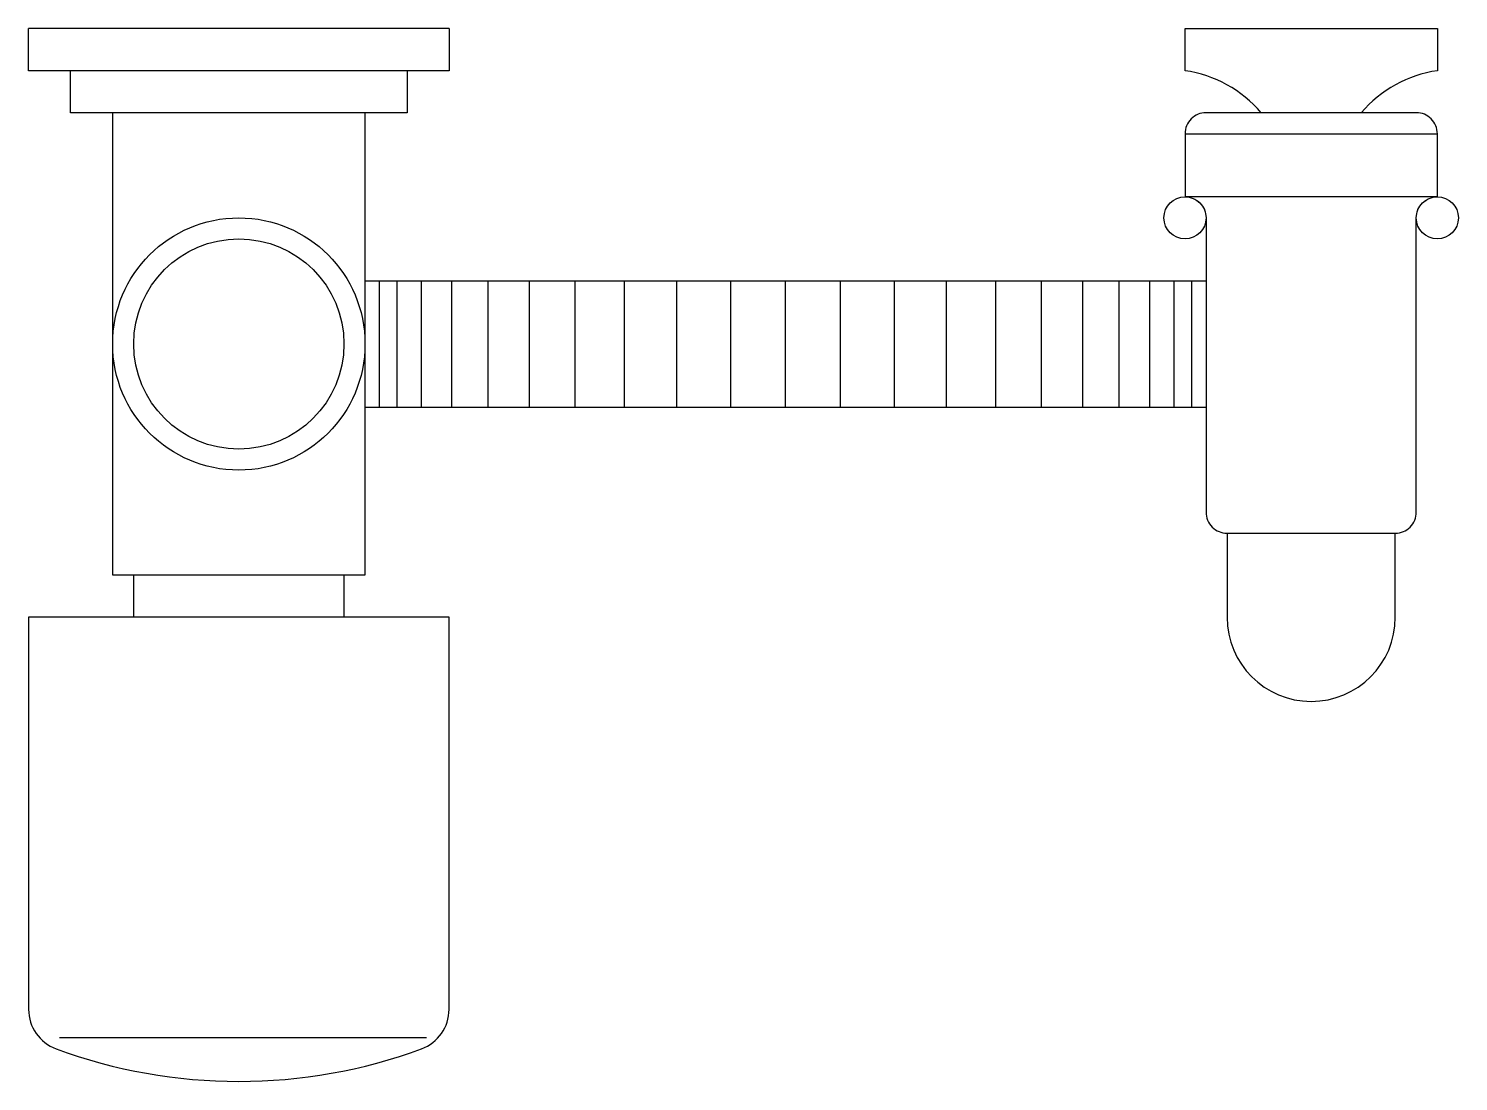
# Model space of a CAD drawing. Header units: millimetres. Extents: x -2997.995 to -2997.825, y 2925.829 to 2925.954.
import ezdxf

# ---------------------------------------------------------------- set-up
doc = ezdxf.new("R2010")
doc.units = ezdxf.units.MM
doc.header["$LTSCALE"] = 10
doc.layers.add('banheiro_acessórios', color=2, linetype='Continuous')

msp = doc.modelspace()

# ---------------------------------------------------------------- linework, layer by layer
at = {"layer": 'banheiro_acessórios'}
for p, q in [((-2997.94477, 2925.95406), (-2997.99477, 2925.95406)), ((-2997.99477, 2925.94906), (-2997.99477, 2925.95406)), ((-2997.94477, 2925.95406), (-2997.94477, 2925.94906)), ((-2997.94477, 2925.94906), (-2997.99477, 2925.94906)), ((-2997.82727, 2925.93406), (-2997.85727, 2925.93406)), ((-2997.95477, 2925.92406), (-2997.85477, 2925.92406)), ((-2997.95477, 2925.90906), (-2997.85477, 2925.90906)), ((-2997.98227, 2925.88406), (-2997.98227, 2925.88906)), ((-2997.95727, 2925.88906), (-2997.95727, 2925.88406)), ((-2997.94745, 2925.83406), (-2997.99108, 2925.83406))]:
    msp.add_line(p, q, dxfattribs=at)
at = {"layer": 'banheiro_acessórios', "color": 1}
for p, q in [((-2997.85727, 2925.94156), (-2997.82727, 2925.94156)), ((-2997.95306, 2925.90906), (-2997.95306, 2925.92406)), ((-2997.95096, 2925.90906), (-2997.95096, 2925.92406)), ((-2997.94807, 2925.90906), (-2997.94807, 2925.92406)), ((-2997.94443, 2925.90906), (-2997.94443, 2925.92406)), ((-2997.94012, 2925.90906), (-2997.94012, 2925.92406)), ((-2997.9352, 2925.90906), (-2997.9352, 2925.92406)), ((-2997.92977, 2925.90906), (-2997.92977, 2925.92406)), ((-2997.9239, 2925.90906), (-2997.9239, 2925.92406)), ((-2997.91771, 2925.90906), (-2997.91771, 2925.92406)), ((-2997.91129, 2925.90906), (-2997.91129, 2925.92406)), ((-2997.90477, 2925.90906), (-2997.90477, 2925.92406)), ((-2997.89824, 2925.90906), (-2997.89824, 2925.92406)), ((-2997.89182, 2925.90906), (-2997.89182, 2925.92406)), ((-2997.88563, 2925.90906), (-2997.88563, 2925.92406)), ((-2997.87977, 2925.90906), (-2997.87977, 2925.92406)), ((-2997.87433, 2925.90906), (-2997.87433, 2925.92406)), ((-2997.86941, 2925.90906), (-2997.86941, 2925.92406)), ((-2997.8651, 2925.90906), (-2997.8651, 2925.92406)), ((-2997.86146, 2925.90906), (-2997.86146, 2925.92406)), ((-2997.85857, 2925.90906), (-2997.85857, 2925.92406)), ((-2997.85647, 2925.90906), (-2997.85647, 2925.92406))]:
    msp.add_line(p, q, dxfattribs=at)
at = {"layer": 'banheiro_acessórios'}
for points in [[(-2997.84822, 2925.94406, 0.182953), (-2997.85727, 2925.94906), (-2997.85727, 2925.95406), (-2997.82727, 2925.95406), (-2997.82727, 2925.94906, 0.182953), (-2997.83631, 2925.94406)], [(-2997.85227, 2925.89406), (-2997.85227, 2925.88406, 1), (-2997.83227, 2925.88406), (-2997.83227, 2925.89406)]]:
    msp.add_lwpolyline(points, format="xyb", dxfattribs=at)
for points in [[(-2997.94977, 2925.94906), (-2997.94977, 2925.94406), (-2997.98977, 2925.94406), (-2997.98977, 2925.94906)], [(-2997.95477, 2925.94406), (-2997.95477, 2925.88906), (-2997.98477, 2925.88906), (-2997.98477, 2925.94406)]]:
    msp.add_lwpolyline(points, dxfattribs=at)
for points in [[(-2997.82977, 2925.94406), (-2997.85477, 2925.94406, 0.414214), (-2997.85727, 2925.94156), (-2997.85727, 2925.93406, -0.414214), (-2997.85477, 2925.93156), (-2997.85477, 2925.89656, 0.414214), (-2997.85227, 2925.89406), (-2997.83227, 2925.89406, 0.414214), (-2997.82977, 2925.89656), (-2997.82977, 2925.93156, -0.414214), (-2997.82727, 2925.93406), (-2997.82727, 2925.94156, 0.414214)], [(-2997.9915, 2925.83275, 0.178539), (-2997.94804, 2925.83275, 0.31412), (-2997.94477, 2925.83744), (-2997.94477, 2925.88406), (-2997.99477, 2925.88406), (-2997.99477, 2925.83744, 0.31412)]]:
    msp.add_lwpolyline(points, format="xyb", close=True, dxfattribs=at)
at = {"layer": 'banheiro_acessórios', "color": 1}
for centre in [(-2997.85727, 2925.93156), (-2997.82727, 2925.93156)]:
    msp.add_circle(centre, 0.0025, dxfattribs=at)
at = {"layer": 'banheiro_acessórios'}
for radius in [0.015, 0.0125]:
    msp.add_circle((-2997.96977, 2925.91656), radius, dxfattribs=at)

doc.saveas('drawing.dxf')
